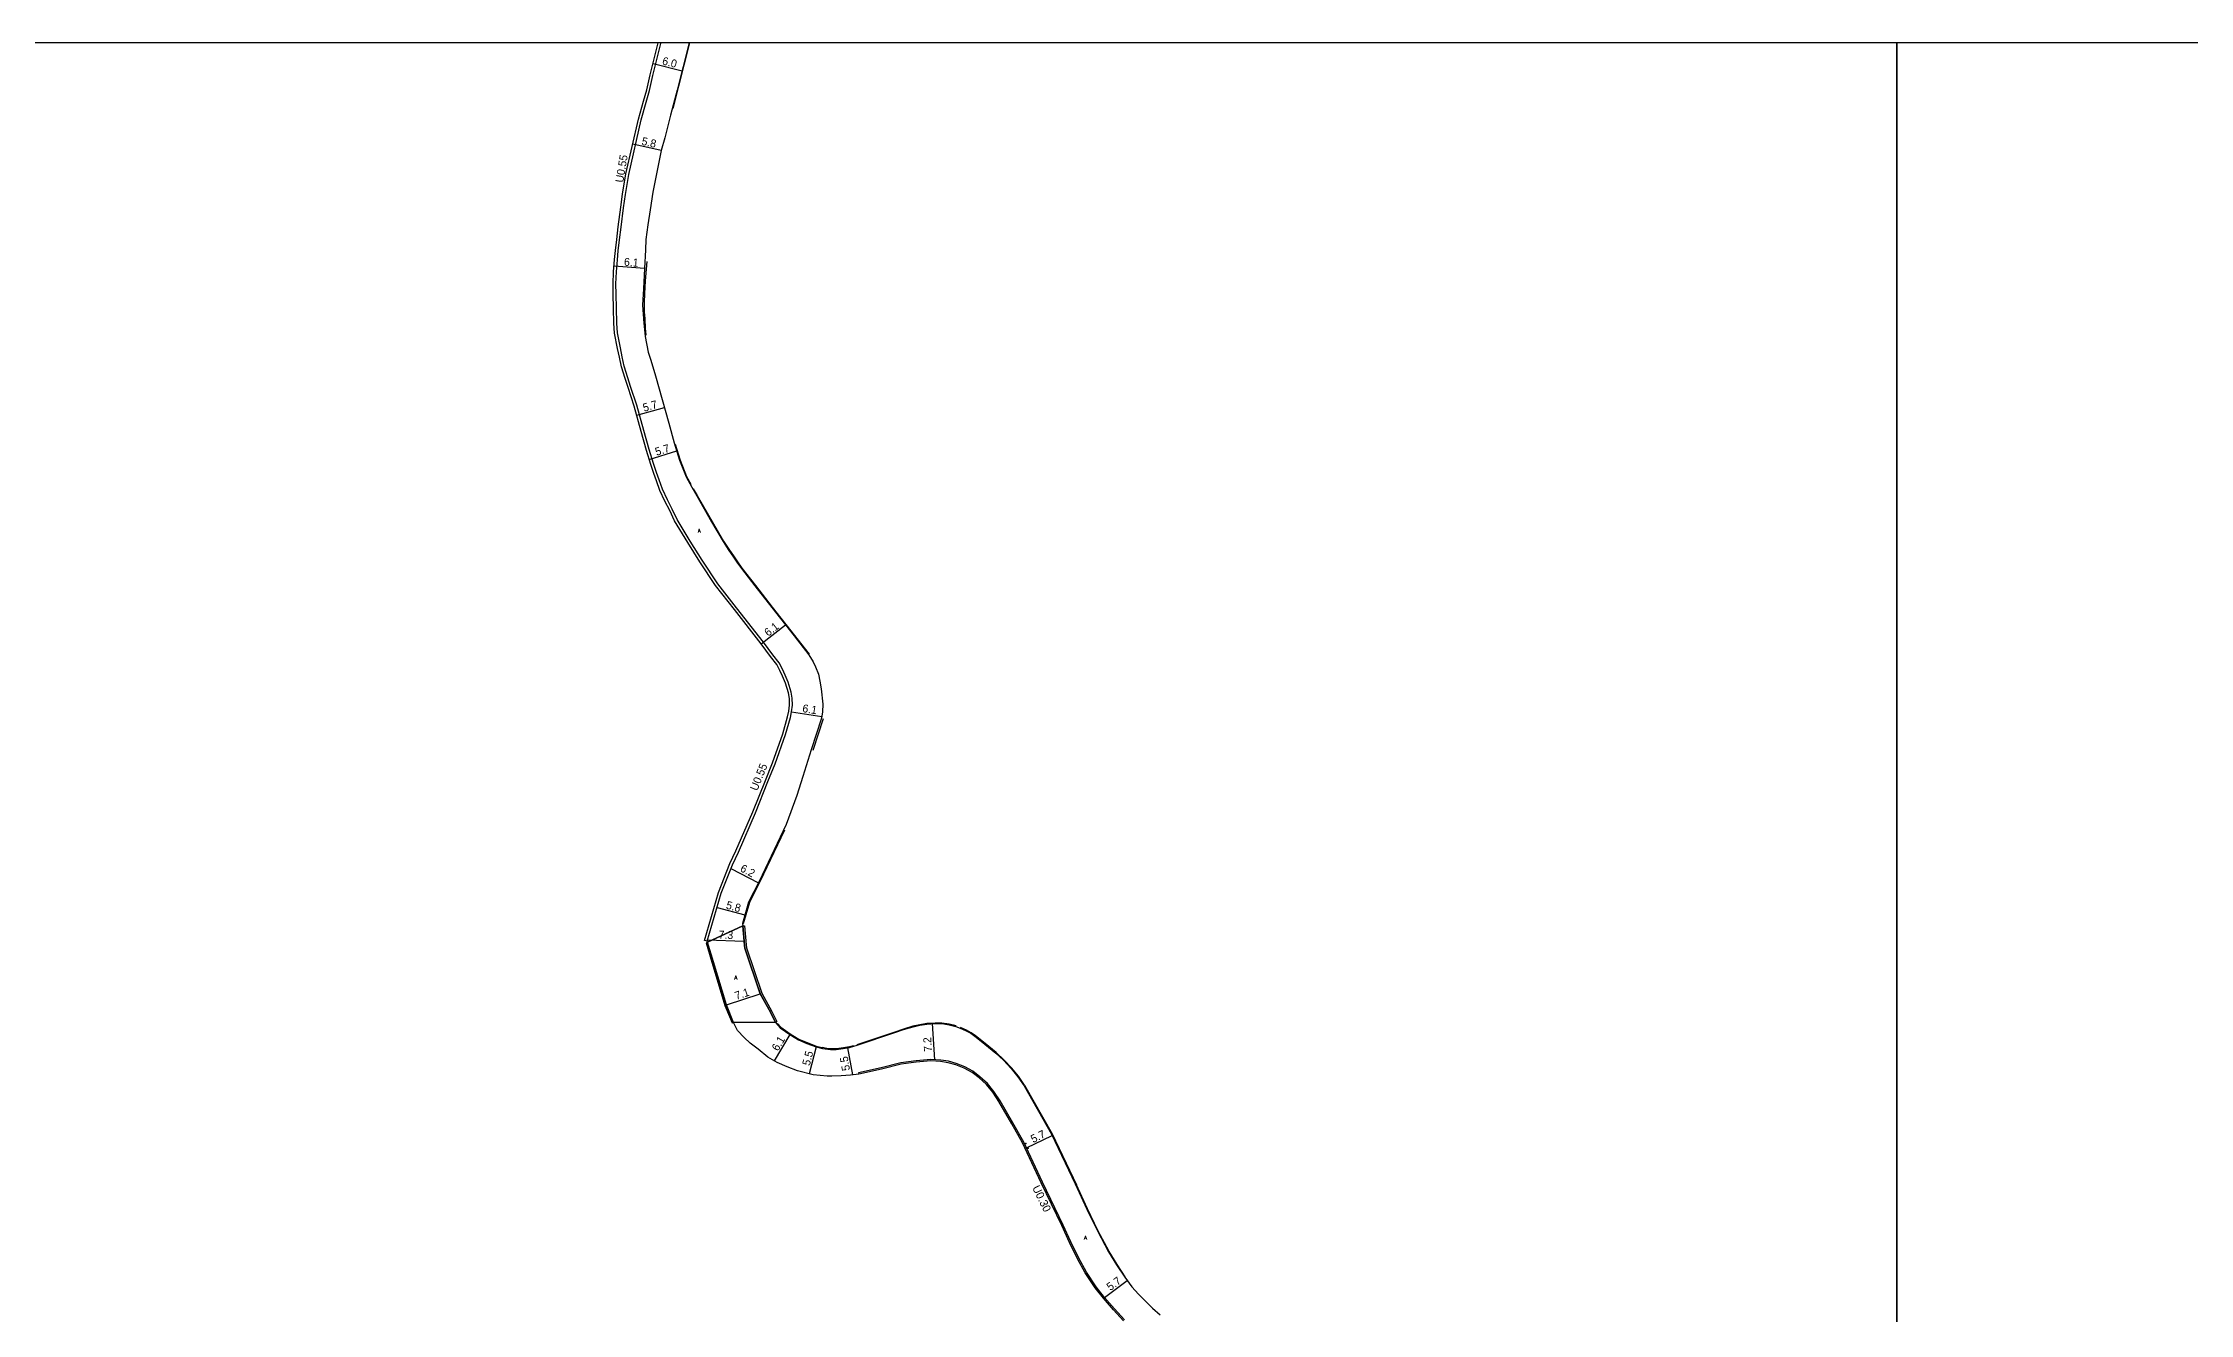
# Model space of a CAD drawing. Header units: metres. Extents: x -24000 to -21600, y -84000 to -81000.
# Drawn here: x -23570.7 to -23141.4, y -83654.1 to -83400 of the extents above; entities that cross this region are included whole.
import ezdxf

# ---------------------------------------------------------------- set-up
doc = ezdxf.new("R2010")
doc.units = ezdxf.units.M
doc.header["$LTSCALE"] = 2.5
for name, color, linetype in [('側溝・桝', 7, 'Continuous'), ('図郭', 7, 'Continuous'), ('幅員', 7, 'Continuous'), ('歩道・分離帯・安全施設', 7, 'Continuous'), ('舗装', 7, 'Continuous'), ('道路', 7, 'Continuous')]:
    doc.layers.add(name, color=color, linetype=linetype)
doc.styles.get("Standard").update_dxf_attribs({"font": ''})
doc.styles.add('YOKO_DECO', font='txt.shx', dxfattribs={"bigfont": 'extfont.shx'})
doc.styles.get('Standard').set_extended_font_data('@MS PGothic')

msp = doc.modelspace()

# ---------------------------------------------------------------- linework, layer by layer
at = {"layer": '側溝・桝'}
for points in [[(-23422.79, -83525.22), (-23423.49, -83523.93), (-23424.74, -83522.31), (-23426.59, -83519.8), (-23431.99, -83512.9), (-23435.75, -83508.13), (-23438.87, -83503.42), (-23441.24, -83499.59), (-23443.87, -83495.25), (-23444.85, -83493.2), (-23445.81, -83491.33), (-23446.79, -83489.23), (-23447.47, -83487.35), (-23448, -83485.89), (-23448.58, -83484.1), (-23449.46, -83481.29), (-23450.52, -83477.5), (-23451.9, -83472.43), (-23453.16, -83468.7), (-23453.75, -83466.94), (-23454.46, -83464.61), (-23454.87, -83462.74), (-23455.22, -83460.96), (-23455.81, -83457.95), (-23455.95, -83456.02), (-23456.02, -83453.04), (-23456.07, -83450.22), (-23456.11, -83448.17), (-23456, -83445.79), (-23455.8, -83443.36), (-23455.63, -83441.53), (-23455.36, -83439.34), (-23455.07, -83436.8), (-23454.57, -83432.93), (-23454.22, -83430.29), (-23453.55, -83426.31), (-23451.03, -83415.39), (-23450.04, -83411.83), (-23449.38, -83409.52), (-23448.71, -83406.51), (-23447.78, -83402.78), (-23447.14, -83400.13)], [(-23437.85, -83579.59), (-23435.07, -83570), (-23432.8, -83564.28), (-23431.63, -83561.76), (-23428.19, -83553.93), (-23425.71, -83547.65), (-23424.27, -83544.14), (-23422.2, -83538.28), (-23421.23, -83534.88), (-23420.98, -83533.71), (-23420.83, -83532.4), (-23420.84, -83530.99), (-23421.04, -83529.81), (-23421.64, -83527.79), (-23422.28, -83526.39), (-23422.79, -83525.22)], [(-23354.39, -83655.26), (-23356.43, -83653.06), (-23358.43, -83650.79), (-23360.07, -83648.68), (-23362.04, -83645.73), (-23363.57, -83642.91), (-23365.16, -83639.68), (-23366.71, -83636.32), (-23370.81, -83627.78), (-23374.53, -83619.77), (-23376.72, -83615.92), (-23379.3, -83611.47), (-23380.52, -83609.61), (-23381.81, -83608), (-23383.31, -83606.67), (-23384.71, -83605.59), (-23386.36, -83604.7), (-23388.05, -83604.03), (-23389.62, -83603.59), (-23391.17, -83603.33), (-23393.15, -83603.23), (-23396.08, -83603.47), (-23399.13, -83603.9), (-23403.06, -83604.9), (-23407.6, -83605.89), (-23407.55, -83606.16)]]:
    msp.add_lwpolyline(points, dxfattribs=at)
at = {"layer": '図郭'}
for points in [[(-24000, -84000), (-23200, -84000), (-23200, -83400), (-24000, -83400)], [(-23200, -84000), (-22400, -84000), (-22400, -83400), (-23200, -83400)]]:
    msp.add_lwpolyline(points, close=True, dxfattribs=at)
at = {"layer": '幅員', "flags": 128}
for points in [[(-23448.69, -83404.11), (-23442.86, -83405.59)], [(-23447.06, -83421.53), (-23452.72, -83420.22)], [(-23450.42, -83445.1), (-23456.47, -83444.63)], [(-23451.94, -83474.42), (-23446.42, -83472.85)], [(-23449.44, -83483.27), (-23443.95, -83481.56)], [(-23427.04, -83520.14), (-23422.21, -83516.35)], [(-23421.34, -83598.22), (-23424.48, -83603.46)], [(-23416.09, -83600.7), (-23417.48, -83606.07)]]:
    msp.add_lwpolyline(points, dxfattribs=at)
at = {"layer": '幅員'}
for points in [[(-23420.98, -83533.71), (-23414.96, -83534.68)], [(-23433.12, -83565.07), (-23427.63, -83567.94)], [(-23435.89, -83572.81), (-23430.31, -83574.3)], [(-23437.77, -83579.31), (-23430.5, -83579.54)], [(-23434, -83592.32), (-23427.24, -83590.12)], [(-23392.36, -83603.27), (-23392.82, -83596.06)], [(-23408.76, -83606.29), (-23409.72, -83600.88)], [(-23374, -83620.91), (-23368.87, -83618.45)], [(-23358.43, -83650.79), (-23353.87, -83647.43)]]:
    msp.add_lwpolyline(points, dxfattribs=at)
at = {"layer": '歩道・分離帯・安全施設'}
for points in [[(-23444.67, -83413.11), (-23441.3, -83400)], [(-23450.07, -83458.42), (-23450.18, -83456.99), (-23450.28, -83455.17), (-23450.37, -83453.76), (-23450.39, -83451.87), (-23450.32, -83450.07), (-23450.17, -83447.53), (-23449.85, -83443.68)], [(-23444.25, -83480.18), (-23443.25, -83483.39), (-23441.97, -83486.66), (-23441.15, -83488.18)], [(-23440.63, -83489.13), (-23439.84, -83490.5), (-23436.87, -83495.7), (-23434.58, -83499.57), (-23433.41, -83501.4), (-23432.63, -83502.53), (-23431.81, -83503.71), (-23430.9, -83505), (-23428.19, -83508.47), (-23424.84, -83512.79), (-23420.38, -83518.48), (-23417.47, -83522.19)], [(-23414.67, -83535.09), (-23416.72, -83541.42)], [(-23422.38, -83557.4), (-23427.3, -83567.74), (-23429.42, -83571.81)], [(-23429.42, -83571.81), (-23430.65, -83576.12)], [(-23432.64, -83595.83), (-23434.05, -83592.33), (-23437.84, -83579.8)], [(-23430.31, -83580.94), (-23430.7, -83576.47)], [(-23424.21, -83595.78), (-23425.21, -83593.77), (-23427.21, -83590.11), (-23430.3, -83580.99)], [(-23423.78, -83596.04), (-23423.14, -83596.76), (-23421.24, -83598.08), (-23419.55, -83599.13), (-23417.89, -83599.85), (-23416.04, -83600.54), (-23414.85, -83600.84)], [(-23388.06, -83596.47), (-23389.45, -83596.19), (-23390.95, -83595.97), (-23392.3, -83595.94), (-23393.94, -83596.05), (-23395.37, -83596.29), (-23396.71, -83596.59), (-23398.63, -83597.15), (-23400.37, -83597.76), (-23407.92, -83600.28)], [(-23374.43, -83608.39), (-23375.64, -83606.57), (-23376.95, -83604.93), (-23378.52, -83603.29), (-23380.07, -83601.84), (-23382.25, -83600.05), (-23384.29, -83598.42), (-23385.1, -83597.88), (-23386, -83597.37), (-23387.23, -83596.82)], [(-23408.6, -83600.48), (-23409.39, -83600.7), (-23410.63, -83600.92), (-23412.03, -83601.07), (-23413.04, -83601.07), (-23413.93, -83601), (-23414.85, -83600.84)], [(-23374.43, -83608.39), (-23368.91, -83618.08), (-23364, -83628.31)], [(-23354.25, -83646.68), (-23355.89, -83644.18), (-23357.51, -83641.63), (-23359.74, -83637.43), (-23361.83, -83633.07), (-23364, -83628.31)]]:
    msp.add_lwpolyline(points, dxfattribs=at)
for p in [(-23374.16, -83620.01, 674.87), (-23373.7, -83620.98, 674.89)]:
    msp.add_point(p, dxfattribs=at)
at = {"layer": '舗装'}
for points in [[(-23430.74, -83576.51), (-23437.79, -83579.78)], [(-23424.23, -83595.81), (-23432.58, -83595.81)]]:
    msp.add_lwpolyline(points, dxfattribs=at)
at = {"layer": '道路'}
for points in [[(-23423.3, -83525.47), (-23423.96, -83524.24), (-23425.19, -83522.65), (-23427.04, -83520.14), (-23432.43, -83513.25), (-23436.21, -83508.46), (-23439.35, -83503.72), (-23441.72, -83499.88), (-23444.37, -83495.52), (-23445.36, -83493.45), (-23446.32, -83491.58), (-23447.31, -83489.45), (-23448, -83487.54), (-23448.53, -83486.08), (-23449.12, -83484.28), (-23450, -83481.45), (-23451.07, -83477.65), (-23452.44, -83472.6), (-23453.69, -83468.88), (-23454.29, -83467.11), (-23455.01, -83464.76), (-23455.42, -83462.85), (-23455.78, -83461.07), (-23456.38, -83458.02), (-23456.52, -83456.05), (-23456.58, -83453.06), (-23456.64, -83450.23), (-23456.68, -83448.16), (-23456.56, -83445.75), (-23456.37, -83443.31), (-23456.19, -83441.47), (-23455.92, -83439.27), (-23455.63, -83436.73), (-23455.13, -83432.86), (-23454.78, -83430.21), (-23454.11, -83426.19), (-23451.58, -83415.25), (-23450.59, -83411.67), (-23449.93, -83409.38), (-23449.26, -83406.38), (-23448.32, -83402.64), (-23447.69, -83400)], [(-23441.44, -83400), (-23443.84, -83409.47), (-23445.22, -83414.43), (-23446.34, -83418.94), (-23447.06, -83421.53), (-23447.74, -83424.81), (-23448.29, -83427.48), (-23448.7, -83429.82), (-23449.28, -83433.37), (-23449.72, -83436.33), (-23450.14, -83439.28), (-23450.22, -83441.35), (-23450.42, -83445.1), (-23450.58, -83449.13), (-23450.77, -83452.44), (-23450.55, -83456.03), (-23450.23, -83458.68), (-23449.65, -83461.79), (-23449.14, -83463.44), (-23448.22, -83466.52), (-23445.54, -83475.98), (-23444.45, -83479.96), (-23443.37, -83483.43), (-23442.08, -83486.71), (-23440.95, -83488.82), (-23439.95, -83490.56), (-23436.98, -83495.76), (-23434.69, -83499.64), (-23433.52, -83501.47), (-23432.73, -83502.6), (-23431.92, -83503.79), (-23431, -83505.08), (-23428.3, -83508.55), (-23424.95, -83512.87), (-23420.49, -83518.56), (-23417.53, -83522.33), (-23416.67, -83523.74), (-23416.2, -83524.7)], [(-23416.2, -83524.7), (-23415.62, -83526.22), (-23415.33, -83527.59), (-23415.05, -83529.13), (-23414.75, -83532.2)], [(-23437.79, -83579.78), (-23437.85, -83579.59), (-23438.42, -83579.41), (-23435.61, -83569.83), (-23433.32, -83564.05), (-23432.14, -83561.53), (-23428.72, -83553.72), (-23426.23, -83547.44), (-23424.8, -83543.94), (-23422.74, -83538.11), (-23421.78, -83534.74), (-23421.54, -83533.62), (-23421.39, -83532.37), (-23421.41, -83531.04), (-23421.59, -83529.94), (-23422.17, -83527.99), (-23422.8, -83526.62), (-23423.3, -83525.47)], [(-23414.75, -83532.2), (-23414.8, -83533.7), (-23415.01, -83534.99), (-23417.06, -83541.32)], [(-23417.06, -83541.32), (-23418.72, -83546.66), (-23419.91, -83550.45), (-23422.07, -83556.27)], [(-23422.07, -83556.27), (-23427.46, -83567.62), (-23429.62, -83571.74)], [(-23429.62, -83571.74), (-23430.78, -83576.06), (-23430.74, -83576.51), (-23430.43, -83580.37), (-23430.33, -83581)], [(-23432.58, -83595.81), (-23434, -83592.31), (-23437.79, -83579.78)], [(-23425.23, -83593.78), (-23427.24, -83590.12), (-23430.33, -83581), (-23430.43, -83580.37), (-23430.74, -83576.51), (-23430.39, -83576.49), (-23430.08, -83580.33), (-23429.99, -83580.92), (-23426.92, -83589.98), (-23424.92, -83593.61)], [(-23425.23, -83593.78), (-23427.24, -83590.12), (-23430.33, -83581)], [(-23413.87, -83606.53), (-23416.7, -83606.27), (-23419.79, -83605.47), (-23421.89, -83604.71), (-23423.85, -83603.84), (-23425.7, -83602.73), (-23427.66, -83601.18), (-23429.29, -83599.94), (-23430.46, -83598.86), (-23431.78, -83597.44), (-23432.58, -83595.81)], [(-23424.92, -83593.61), (-23423.91, -83595.66), (-23424.23, -83595.81), (-23425.23, -83593.78)], [(-23425.23, -83593.78), (-23424.23, -83595.81), (-23423.26, -83596.89), (-23421.34, -83598.22), (-23419.63, -83599.29), (-23417.96, -83600.01), (-23416.09, -83600.7), (-23414.77, -83601.05), (-23413.17, -83601.2)], [(-23413.17, -83601.2), (-23412.1, -83601.2), (-23410.66, -83601.04), (-23409.38, -83600.82), (-23408.56, -83600.59), (-23407.89, -83600.37), (-23400.35, -83597.84), (-23398.6, -83597.23), (-23396.69, -83596.67), (-23395.35, -83596.37), (-23393.93, -83596.13), (-23392.3, -83596.03), (-23390.96, -83596.05), (-23389.46, -83596.28), (-23388.12, -83596.61), (-23387.28, -83596.94), (-23386.06, -83597.49), (-23385.17, -83597.99), (-23384.37, -83598.54), (-23382.33, -83600.17), (-23380.15, -83601.95), (-23378.61, -83603.39), (-23377.05, -83605.04), (-23375.76, -83606.67), (-23374.5, -83608.52)], [(-23354.59, -83655.46), (-23356.64, -83653.25), (-23358.64, -83650.97), (-23360.3, -83648.84), (-23362.28, -83645.88), (-23363.81, -83643.06), (-23365.41, -83639.83), (-23366.97, -83636.44), (-23371.07, -83627.9), (-23374.78, -83619.89), (-23376.96, -83616.06), (-23379.54, -83611.62), (-23380.75, -83609.77), (-23382.02, -83608.2), (-23383.49, -83606.89), (-23384.86, -83605.83), (-23386.48, -83604.96), (-23388.15, -83604.3), (-23389.68, -83603.87), (-23391.2, -83603.61), (-23393.14, -83603.51), (-23396.05, -83603.75), (-23399.08, -83604.18), (-23402.99, -83605.17), (-23407.55, -83606.16), (-23409.23, -83606.34), (-23411.08, -83606.5), (-23412.93, -83606.59), (-23413.87, -83606.53)], [(-23374.5, -83608.52), (-23369.02, -83618.13), (-23364.25, -83628.08)], [(-23364.25, -83628.08), (-23361.94, -83633.15), (-23359.84, -83637.5), (-23357.62, -83641.69), (-23356.02, -83644.26), (-23354.36, -83646.76), (-23352.97, -83648.64), (-23351.59, -83650.17), (-23350.18, -83651.62), (-23348.8, -83652.93), (-23347.29, -83654.25)]]:
    msp.add_lwpolyline(points, dxfattribs=at)
for points in [[(-23432.58, -83595.81), (-23434, -83592.31), (-23436.61, -83583.67), (-23437.79, -83579.78), (-23438.09, -83579.88), (-23436.92, -83583.76), (-23434.3, -83592.4), (-23432.88, -83595.91)], [(-23425.23, -83593.78), (-23424.23, -83595.81), (-23432.58, -83595.81), (-23434, -83592.31), (-23437.79, -83579.78), (-23430.74, -83576.51), (-23430.43, -83580.37), (-23430.33, -83581), (-23427.24, -83590.12)]]:
    msp.add_lwpolyline(points, close=True, dxfattribs=at)

# ---------------------------------------------------------------- texts
at = {"layer": '側溝・桝'}
for s, rotation, p in [('U0.55', 80.4336, (-23454.66, -83428.01)), ('U0.55', 68, (-23427.86, -83549.64)), ('U0.30', 296, (-23372.91, -83628.87))]:
    msp.add_text(s, height=1.6, rotation=rotation, dxfattribs=at).set_placement(p)
at = {"layer": '幅員'}
for s, rotation, p in [('6.0', 345.7984, (-23446.97, -83404.29)), ('5.8', 346.9949, (-23451.09, -83420.34)), ('6.1', 355.4894, (-23454.54, -83444.53)), ('5.7', 15.834, (-23450.47, -83473.74)), ('5.7', 17.2851, (-23447.98, -83482.55)), ('6.1', 38.0964, (-23425.66, -83518.74)), ('6.1', 351, (-23418.9, -83533.76)), ('6.2', 332, (-23431.41, -83565.51)), ('5.8', 345, (-23434.2, -83573.04)), ('7.3', 358, (-23435.6, -83579.05)), ('7.1', 18, (-23432.04, -83591.32)), ('6.1', 59.0727, (-23423.7, -83601.67)), ('5.5', 75.5293, (-23417.35, -83604.57)), ('7.2', 94, (-23392.88, -83601.62)), ('5.5', 100, (-23409.29, -83605.34)), ('5.7', 26, (-23372.68, -83619.96)), ('5.7', 36, (-23357.26, -83649.54))]:
    msp.add_text(s, height=1.6, rotation=rotation, dxfattribs=at).set_placement(p)
at = {"layer": '舗装', "style": 'YOKO_DECO'}
for p in [(-23439.72, -83497.86, 674.73), (-23432.4, -83587.2, 673.95), (-23362.51, -83639.2, 674.43)]:
    msp.add_text('A', height=0.75, dxfattribs=at).set_placement(p)

doc.saveas('drawing.dxf')
